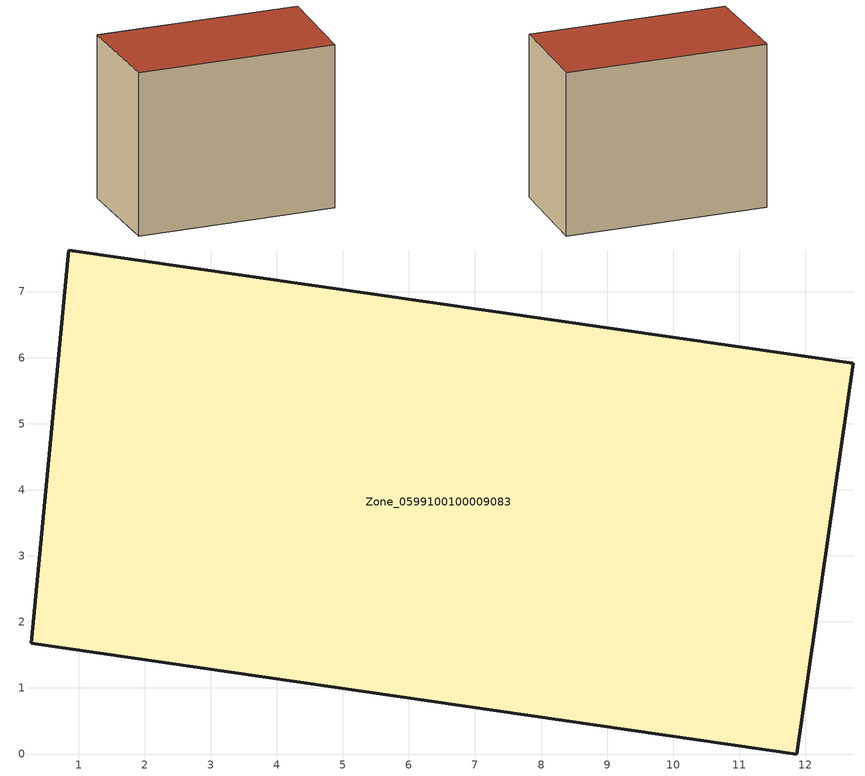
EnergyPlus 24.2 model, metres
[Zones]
Zone_0599100100009083
 floor ground (C_G): 0.84,7.56 0.85,7.63 12.73,5.91 11.87,0 0.28,1.68 z0
 wall outside (C_F): 11.87,0 12.73,5.91 0.85,7.63 0.84,7.56 0.28,1.68 11.87,0 z0:9.9
 roof outside (C_R): 0.28,1.68 11.87,0 12.73,5.91 0.85,7.63 0.84,7.56 z9.9
[BUILDING]
Pand.0599100100009083: North Axis=0; Terrain=City; Loads Convergence Tolerance Value=0.04; Temperature Convergence Tolerance Value=0.4; Solar Distribution=FullExterior; Maximum Number of Warmup Days=25; Minimum Number of Warmup Days=1
[Site:Location]
Rotterdam.The.Hague.AP_ZH_NLD Design_Conditions: Latitude=51.96; Longitude=4.45; Time Zone=1; Elevation=-4.5
[SITE:GROUNDTEMPERATURE:BUILDINGSURFACE]
18, 18, 18, 18, 18, 18, 18, 18, 18, 18, 18, 18
[MATERIAL] Thermal Absorptance=0.9; Solar Absorptance=0.7; Visible Absorptance=0.7
Name | Roughness | Thickness | Conductivity | Density | Specific Heat
G.TI.2015-2018 | MediumSmooth | 0.15 | 0.0428571 | 540 | 1210
F.TI.2015-2018 | Rough | 0.3 | 0.0666667 | 1920 | 840
R.TI.2015-2018 | MediumRough | 0.2 | 0.0333333 | 1500 | 1000
[CONSTRUCTION]
C_G: G.TI.2015-2018
C_F: F.TI.2015-2018
C_R: R.TI.2015-2018
[ZONE]
Zone_0599100100009083: Type=1; Multiplier=1; Ceiling Height=Autocalculate; Volume=Autocalculate; Floor Area=autocalculate; Part of Total Floor Area=Yes
[ZONEINFILTRATION:DESIGNFLOWRATE]
Infil_Zone_0599100100009083: Zone or ZoneList or Space or SpaceList=Zone_0599100100009083; Schedule=AlwaysOn; Design Flow Rate Calculation Method=Flow/Area; Flow Rate per Floor Area=0.0015; Constant Term Coefficient=1; Temperature Term Coefficient=0; Velocity Term Coefficient=0; Velocity Squared Term Coefficient=0
[HVACTEMPLATE:ZONE:IDEALLOADSAIRSYSTEM]
Zone_0599100100009083: Maximum Heating Supply Air Temperature=50; Minimum Cooling Supply Air Temperature=13; Maximum Heating Supply Air Humidity Ratio=0.0156; Minimum Cooling Supply Air Humidity Ratio=0.0077; Heating Limit=NoLimit; Cooling Limit=NoLimit; Dehumidification Control Type=ConstantSensibleHeatRatio; Cooling Sensible Heat Ratio=0.7; Dehumidification Setpoint=60; Humidification Control Type=None; Humidification Setpoint=30; Outdoor Air Method=None; Outdoor Air Flow Rate per Person=0.00944; Outdoor Air Flow Rate per Zone Floor Area=0; Outdoor Air Flow Rate per Zone=0; Demand Controlled Ventilation Type=None; Outdoor Air Economizer Type=NoEconomizer; Heat Recovery Type=None; Sensible Heat Recovery Effectiveness=0.7; Latent Heat Recovery Effectiveness=0.65
[ZONECONTROL:THERMOSTAT]
ThermostatControl_Zone_0599100100009083: Zone or ZoneList=Zone_0599100100009083; Control Type Schedule=DualSetpointControlType; Control 1=Thermostat_Zone_0599100100009083; Temperature Difference Between Cutout And Setpoint=0
[THERMOSTATSETPOINT:DUALSETPOINT]
Thermostat_Zone_0599100100009083: Heating Setpoint Temperature Schedule=HeatingSetpoint_Zone_0599100100009083; Cooling Setpoint Temperature Schedule=CoolingSetpoint_Zone_0599100100009083
[SCHEDULE:COMPACT]
HeatingSetpoint_Zone_0599100100009083: Through: 12/31, For: AllDays, Until: 24:00, 21
CoolingSetpoint_Zone_0599100100009083: Through: 12/31, For: AllDays, Until: 24:00, 24
DualSetpointControlType: Through: 12/31, For: AllDays, Until: 24:00, 4
AlwaysOn: Through: 12/31, For: AllDays, Until: 24:00, 1
